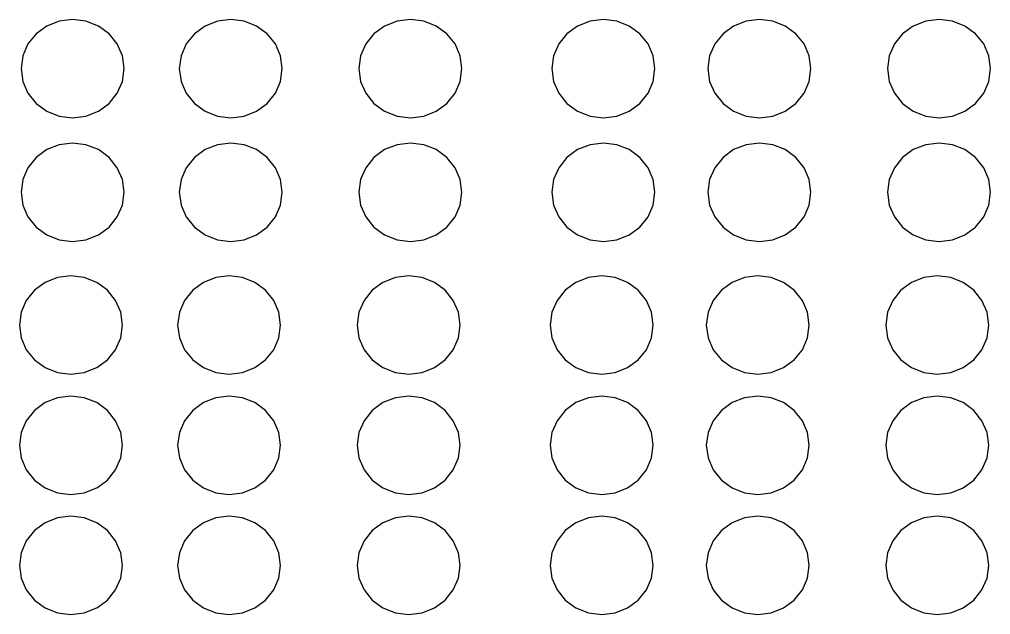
# Model space of a CAD drawing. Header units: inches. Extents: x 710 to 5347, y 114 to 2471.
# Drawn here: x 1174.6 to 1315.9, y 445.5 to 532 of the extents above; entities that cross this region are included whole.
import ezdxf

# ---------------------------------------------------------------- set-up
doc = ezdxf.new("R2010")
doc.units = ezdxf.units.IN
doc.header["$MEASUREMENT"] = 0
doc.layers.add('Edges', color=7, linetype='Continuous')

# ---------------------------------------------------------------- blocks, each defined once
blk = doc.blocks.new('fire alarm fr')
at = {"layer": 'Edges'}
for p, q in [((-1936.92, 718.04), (-1938.73, 717.32)), ((-1934.98, 718.28), (-1936.92, 718.04)), ((-1933.04, 718.04), (-1934.98, 718.28)), ((-1931.23, 717.32), (-1933.04, 718.04)), ((-1913.91, 718.04), (-1915.72, 717.32)), ((-1911.97, 718.28), (-1913.91, 718.04)), ((-1910.03, 718.04), (-1911.97, 718.28)), ((-1908.22, 717.32), (-1910.03, 718.04)), ((-1887.79, 718.04), (-1889.6, 717.32)), ((-1885.85, 718.28), (-1887.79, 718.04)), ((-1883.91, 718.04), (-1885.85, 718.28)), ((-1882.11, 717.32), (-1883.91, 718.04)), ((-1859.72, 718.04), (-1861.53, 717.32)), ((-1857.78, 718.28), (-1859.72, 718.04)), ((-1855.84, 718.04), (-1857.78, 718.28)), ((-1854.03, 717.32), (-1855.84, 718.04)), ((-1837.03, 718.04), (-1838.84, 717.32)), ((-1835.09, 718.28), (-1837.03, 718.04)), ((-1833.15, 718.04), (-1835.09, 718.28)), ((-1831.34, 717.32), (-1833.15, 718.04)), ((-1810.91, 718.04), (-1812.72, 717.32)), ((-1808.97, 718.28), (-1810.91, 718.04)), ((-1807.03, 718.04), (-1808.97, 718.28)), ((-1805.23, 717.32), (-1807.03, 718.04)), ((-1940.28, 716.19), (-1941.47, 714.71)), ((-1938.73, 717.32), (-1940.28, 716.19)), ((-1929.68, 716.19), (-1931.23, 717.32)), ((-1928.49, 714.71), (-1929.68, 716.19)), ((-1917.27, 716.19), (-1918.46, 714.71)), ((-1915.72, 717.32), (-1917.27, 716.19)), ((-1906.67, 716.19), (-1908.22, 717.32)), ((-1905.48, 714.71), (-1906.67, 716.19)), ((-1891.15, 716.19), (-1892.34, 714.71)), ((-1889.6, 717.32), (-1891.15, 716.19)), ((-1880.56, 716.19), (-1882.11, 717.32)), ((-1879.36, 714.71), (-1880.56, 716.19)), ((-1863.08, 716.19), (-1864.27, 714.71)), ((-1861.53, 717.32), (-1863.08, 716.19)), ((-1852.48, 716.19), (-1854.03, 717.32)), ((-1851.29, 714.71), (-1852.48, 716.19)), ((-1840.39, 716.19), (-1841.58, 714.71)), ((-1838.84, 717.32), (-1840.39, 716.19)), ((-1829.79, 716.19), (-1831.34, 717.32)), ((-1828.6, 714.71), (-1829.79, 716.19)), ((-1814.27, 716.19), (-1815.46, 714.71)), ((-1812.72, 717.32), (-1814.27, 716.19)), ((-1803.68, 716.19), (-1805.23, 717.32)), ((-1802.48, 714.71), (-1803.68, 716.19)), ((-1941.47, 714.71), (-1942.22, 712.98)), ((-1927.74, 712.98), (-1928.49, 714.71)), ((-1918.46, 714.71), (-1919.21, 712.98)), ((-1904.73, 712.98), (-1905.48, 714.71)), ((-1892.34, 714.71), (-1893.09, 712.98)), ((-1878.62, 712.98), (-1879.36, 714.71)), ((-1864.27, 714.71), (-1865.02, 712.98)), ((-1850.54, 712.98), (-1851.29, 714.71)), ((-1841.58, 714.71), (-1842.33, 712.98)), ((-1827.85, 712.98), (-1828.6, 714.71)), ((-1815.46, 714.71), (-1816.21, 712.98)), ((-1801.74, 712.98), (-1802.48, 714.71)), ((-1942.22, 712.98), (-1942.47, 711.13)), ((-1927.49, 711.13), (-1927.74, 712.98)), ((-1919.21, 712.98), (-1919.47, 711.13)), ((-1904.48, 711.13), (-1904.73, 712.98)), ((-1893.09, 712.98), (-1893.35, 711.13)), ((-1878.36, 711.13), (-1878.62, 712.98)), ((-1865.02, 712.98), (-1865.27, 711.13)), ((-1850.29, 711.13), (-1850.54, 712.98)), ((-1842.33, 712.98), (-1842.59, 711.13)), ((-1827.6, 711.13), (-1827.85, 712.98)), ((-1816.21, 712.98), (-1816.47, 711.13)), ((-1801.48, 711.13), (-1801.74, 712.98)), ((-1942.47, 711.13), (-1942.22, 709.28)), ((-1927.74, 709.28), (-1927.49, 711.13)), ((-1919.47, 711.13), (-1919.21, 709.28)), ((-1904.73, 709.28), (-1904.48, 711.13)), ((-1893.35, 711.13), (-1893.09, 709.28)), ((-1878.62, 709.28), (-1878.36, 711.13)), ((-1865.27, 711.13), (-1865.02, 709.28)), ((-1850.54, 709.28), (-1850.29, 711.13)), ((-1842.59, 711.13), (-1842.33, 709.28)), ((-1827.85, 709.28), (-1827.6, 711.13)), ((-1816.47, 711.13), (-1816.21, 709.28)), ((-1801.74, 709.28), (-1801.48, 711.13)), ((-1942.22, 709.28), (-1941.47, 707.56)), ((-1928.49, 707.56), (-1927.74, 709.28)), ((-1919.21, 709.28), (-1918.46, 707.56)), ((-1905.48, 707.56), (-1904.73, 709.28)), ((-1893.09, 709.28), (-1892.34, 707.56)), ((-1879.36, 707.56), (-1878.62, 709.28)), ((-1865.02, 709.28), (-1864.27, 707.56)), ((-1851.29, 707.56), (-1850.54, 709.28)), ((-1842.33, 709.28), (-1841.58, 707.56)), ((-1828.6, 707.56), (-1827.85, 709.28)), ((-1816.21, 709.28), (-1815.46, 707.56)), ((-1802.48, 707.56), (-1801.74, 709.28)), ((-1941.47, 707.56), (-1940.28, 706.08)), ((-1929.68, 706.08), (-1928.49, 707.56)), ((-1918.46, 707.56), (-1917.27, 706.08)), ((-1906.67, 706.08), (-1905.48, 707.56)), ((-1892.34, 707.56), (-1891.15, 706.08)), ((-1880.56, 706.08), (-1879.36, 707.56)), ((-1864.27, 707.56), (-1863.08, 706.08)), ((-1852.48, 706.08), (-1851.29, 707.56)), ((-1841.58, 707.56), (-1840.39, 706.08)), ((-1829.79, 706.08), (-1828.6, 707.56)), ((-1815.46, 707.56), (-1814.27, 706.08)), ((-1803.68, 706.08), (-1802.48, 707.56)), ((-1940.28, 706.08), (-1938.73, 704.94)), ((-1938.73, 704.94), (-1936.92, 704.23)), ((-1933.04, 704.23), (-1931.23, 704.94)), ((-1931.23, 704.94), (-1929.68, 706.08)), ((-1917.27, 706.08), (-1915.72, 704.94)), ((-1915.72, 704.94), (-1913.91, 704.23)), ((-1910.03, 704.23), (-1908.22, 704.94)), ((-1908.22, 704.94), (-1906.67, 706.08)), ((-1891.15, 706.08), (-1889.6, 704.94)), ((-1889.6, 704.94), (-1887.79, 704.23)), ((-1883.91, 704.23), (-1882.11, 704.94)), ((-1882.11, 704.94), (-1880.56, 706.08)), ((-1863.08, 706.08), (-1861.53, 704.94)), ((-1861.53, 704.94), (-1859.72, 704.23)), ((-1855.84, 704.23), (-1854.03, 704.94)), ((-1854.03, 704.94), (-1852.48, 706.08)), ((-1840.39, 706.08), (-1838.84, 704.94)), ((-1838.84, 704.94), (-1837.03, 704.23)), ((-1833.15, 704.23), (-1831.34, 704.94)), ((-1831.34, 704.94), (-1829.79, 706.08)), ((-1814.27, 706.08), (-1812.72, 704.94)), ((-1812.72, 704.94), (-1810.91, 704.23)), ((-1807.03, 704.23), (-1805.23, 704.94)), ((-1805.23, 704.94), (-1803.68, 706.08)), ((-1936.92, 704.23), (-1934.98, 703.98)), ((-1934.98, 703.98), (-1933.04, 704.23)), ((-1913.91, 704.23), (-1911.97, 703.98)), ((-1911.97, 703.98), (-1910.03, 704.23)), ((-1887.79, 704.23), (-1885.85, 703.98)), ((-1885.85, 703.98), (-1883.91, 704.23)), ((-1859.72, 704.23), (-1857.78, 703.98)), ((-1857.78, 703.98), (-1855.84, 704.23)), ((-1837.03, 704.23), (-1835.09, 703.98)), ((-1835.09, 703.98), (-1833.15, 704.23)), ((-1810.91, 704.23), (-1808.97, 703.98)), ((-1808.97, 703.98), (-1807.03, 704.23)), ((-1938.73, 699.35), (-1940.28, 698.21)), ((-1936.92, 700.06), (-1938.73, 699.35)), ((-1934.98, 700.3), (-1936.92, 700.06)), ((-1933.04, 700.06), (-1934.98, 700.3)), ((-1931.23, 699.35), (-1933.04, 700.06)), ((-1929.68, 698.21), (-1931.23, 699.35)), ((-1915.72, 699.35), (-1917.27, 698.21)), ((-1913.91, 700.06), (-1915.72, 699.35)), ((-1911.97, 700.3), (-1913.91, 700.06)), ((-1910.03, 700.06), (-1911.97, 700.3)), ((-1908.22, 699.35), (-1910.03, 700.06)), ((-1906.67, 698.21), (-1908.22, 699.35)), ((-1889.6, 699.35), (-1891.15, 698.21)), ((-1887.79, 700.06), (-1889.6, 699.35)), ((-1885.85, 700.3), (-1887.79, 700.06)), ((-1883.91, 700.06), (-1885.85, 700.3)), ((-1882.11, 699.35), (-1883.91, 700.06)), ((-1880.56, 698.21), (-1882.11, 699.35)), ((-1861.53, 699.35), (-1863.08, 698.21)), ((-1859.72, 700.06), (-1861.53, 699.35)), ((-1857.78, 700.3), (-1859.72, 700.06)), ((-1855.84, 700.06), (-1857.78, 700.3)), ((-1854.03, 699.35), (-1855.84, 700.06)), ((-1852.48, 698.21), (-1854.03, 699.35)), ((-1838.84, 699.35), (-1840.39, 698.21)), ((-1837.03, 700.06), (-1838.84, 699.35)), ((-1835.09, 700.3), (-1837.03, 700.06)), ((-1833.15, 700.06), (-1835.09, 700.3)), ((-1831.34, 699.35), (-1833.15, 700.06)), ((-1829.79, 698.21), (-1831.34, 699.35)), ((-1812.72, 699.35), (-1814.27, 698.21)), ((-1810.91, 700.06), (-1812.72, 699.35)), ((-1808.97, 700.3), (-1810.91, 700.06)), ((-1807.03, 700.06), (-1808.97, 700.3)), ((-1805.23, 699.35), (-1807.03, 700.06)), ((-1803.68, 698.21), (-1805.23, 699.35)), ((-1940.28, 698.21), (-1941.47, 696.73)), ((-1928.49, 696.73), (-1929.68, 698.21)), ((-1917.27, 698.21), (-1918.46, 696.73)), ((-1905.48, 696.73), (-1906.67, 698.21)), ((-1891.15, 698.21), (-1892.34, 696.73)), ((-1879.36, 696.73), (-1880.56, 698.21)), ((-1863.08, 698.21), (-1864.27, 696.73)), ((-1851.29, 696.73), (-1852.48, 698.21)), ((-1840.39, 698.21), (-1841.58, 696.73)), ((-1828.6, 696.73), (-1829.79, 698.21)), ((-1814.27, 698.21), (-1815.46, 696.73)), ((-1802.48, 696.73), (-1803.68, 698.21)), ((-1941.47, 696.73), (-1942.22, 695)), ((-1927.74, 695), (-1928.49, 696.73)), ((-1918.46, 696.73), (-1919.21, 695)), ((-1904.73, 695), (-1905.48, 696.73)), ((-1892.34, 696.73), (-1893.09, 695)), ((-1878.62, 695), (-1879.36, 696.73)), ((-1864.27, 696.73), (-1865.02, 695)), ((-1850.54, 695), (-1851.29, 696.73)), ((-1841.58, 696.73), (-1842.33, 695)), ((-1827.85, 695), (-1828.6, 696.73)), ((-1815.46, 696.73), (-1816.21, 695)), ((-1801.74, 695), (-1802.48, 696.73)), ((-1942.22, 695), (-1942.47, 693.15)), ((-1927.49, 693.15), (-1927.74, 695)), ((-1919.21, 695), (-1919.47, 693.15)), ((-1904.48, 693.15), (-1904.73, 695)), ((-1893.09, 695), (-1893.35, 693.15)), ((-1878.36, 693.15), (-1878.62, 695)), ((-1865.02, 695), (-1865.27, 693.15)), ((-1850.29, 693.15), (-1850.54, 695)), ((-1842.33, 695), (-1842.59, 693.15)), ((-1827.6, 693.15), (-1827.85, 695)), ((-1816.21, 695), (-1816.47, 693.15)), ((-1801.48, 693.15), (-1801.74, 695)), ((-1942.47, 693.15), (-1942.22, 691.3)), ((-1927.74, 691.3), (-1927.49, 693.15)), ((-1919.47, 693.15), (-1919.21, 691.3)), ((-1904.73, 691.3), (-1904.48, 693.15)), ((-1893.35, 693.15), (-1893.09, 691.3)), ((-1878.62, 691.3), (-1878.36, 693.15)), ((-1865.27, 693.15), (-1865.02, 691.3)), ((-1850.54, 691.3), (-1850.29, 693.15)), ((-1842.59, 693.15), (-1842.33, 691.3)), ((-1827.85, 691.3), (-1827.6, 693.15)), ((-1816.47, 693.15), (-1816.21, 691.3)), ((-1801.74, 691.3), (-1801.48, 693.15)), ((-1942.22, 691.3), (-1941.47, 689.58)), ((-1928.49, 689.58), (-1927.74, 691.3)), ((-1919.21, 691.3), (-1918.46, 689.58)), ((-1905.48, 689.58), (-1904.73, 691.3)), ((-1893.09, 691.3), (-1892.34, 689.58)), ((-1879.36, 689.58), (-1878.62, 691.3)), ((-1865.02, 691.3), (-1864.27, 689.58)), ((-1851.29, 689.58), (-1850.54, 691.3)), ((-1842.33, 691.3), (-1841.58, 689.58)), ((-1828.6, 689.58), (-1827.85, 691.3)), ((-1816.21, 691.3), (-1815.46, 689.58)), ((-1802.48, 689.58), (-1801.74, 691.3)), ((-1941.47, 689.58), (-1940.28, 688.1)), ((-1929.68, 688.1), (-1928.49, 689.58)), ((-1918.46, 689.58), (-1917.27, 688.1)), ((-1906.67, 688.1), (-1905.48, 689.58)), ((-1892.34, 689.58), (-1891.15, 688.1)), ((-1880.56, 688.1), (-1879.36, 689.58)), ((-1864.27, 689.58), (-1863.08, 688.1)), ((-1852.48, 688.1), (-1851.29, 689.58)), ((-1841.58, 689.58), (-1840.39, 688.1)), ((-1829.79, 688.1), (-1828.6, 689.58)), ((-1815.46, 689.58), (-1814.27, 688.1)), ((-1803.68, 688.1), (-1802.48, 689.58)), ((-1940.28, 688.1), (-1938.73, 686.96)), ((-1931.23, 686.96), (-1929.68, 688.1)), ((-1917.27, 688.1), (-1915.72, 686.96)), ((-1908.22, 686.96), (-1906.67, 688.1)), ((-1891.15, 688.1), (-1889.6, 686.96)), ((-1882.11, 686.96), (-1880.56, 688.1)), ((-1863.08, 688.1), (-1861.53, 686.96)), ((-1854.03, 686.96), (-1852.48, 688.1)), ((-1840.39, 688.1), (-1838.84, 686.96)), ((-1831.34, 686.96), (-1829.79, 688.1)), ((-1814.27, 688.1), (-1812.72, 686.96)), ((-1805.23, 686.96), (-1803.68, 688.1)), ((-1938.73, 686.96), (-1936.92, 686.25)), ((-1933.04, 686.25), (-1931.23, 686.96)), ((-1915.72, 686.96), (-1913.91, 686.25)), ((-1910.03, 686.25), (-1908.22, 686.96)), ((-1889.6, 686.96), (-1887.79, 686.25)), ((-1883.91, 686.25), (-1882.11, 686.96)), ((-1861.53, 686.96), (-1859.72, 686.25)), ((-1855.84, 686.25), (-1854.03, 686.96)), ((-1838.84, 686.96), (-1837.03, 686.25)), ((-1833.15, 686.25), (-1831.34, 686.96)), ((-1812.72, 686.96), (-1810.91, 686.25)), ((-1807.03, 686.25), (-1805.23, 686.96)), ((-1936.92, 686.25), (-1934.98, 686)), ((-1934.98, 686), (-1933.04, 686.25)), ((-1913.91, 686.25), (-1911.97, 686)), ((-1911.97, 686), (-1910.03, 686.25)), ((-1887.79, 686.25), (-1885.85, 686)), ((-1885.85, 686), (-1883.91, 686.25)), ((-1859.72, 686.25), (-1857.78, 686)), ((-1857.78, 686), (-1855.84, 686.25)), ((-1837.03, 686.25), (-1835.09, 686)), ((-1835.09, 686), (-1833.15, 686.25)), ((-1810.91, 686.25), (-1808.97, 686)), ((-1808.97, 686), (-1807.03, 686.25)), ((-1937.16, 680.75), (-1938.97, 680.04)), ((-1935.22, 681), (-1937.16, 680.75)), ((-1933.28, 680.75), (-1935.22, 681)), ((-1931.47, 680.04), (-1933.28, 680.75)), ((-1914.15, 680.75), (-1915.96, 680.04)), ((-1912.21, 681), (-1914.15, 680.75)), ((-1910.27, 680.75), (-1912.21, 681)), ((-1908.47, 680.04), (-1910.27, 680.75)), ((-1888.04, 680.75), (-1889.84, 680.04)), ((-1886.1, 681), (-1888.04, 680.75)), ((-1884.16, 680.75), (-1886.1, 681)), ((-1882.35, 680.04), (-1884.16, 680.75)), ((-1859.96, 680.75), (-1861.77, 680.04)), ((-1858.02, 681), (-1859.96, 680.75)), ((-1856.08, 680.75), (-1858.02, 681)), ((-1854.27, 680.04), (-1856.08, 680.75)), ((-1837.27, 680.75), (-1839.08, 680.04)), ((-1835.33, 681), (-1837.27, 680.75)), ((-1833.39, 680.75), (-1835.33, 681)), ((-1831.59, 680.04), (-1833.39, 680.75)), ((-1811.16, 680.75), (-1812.96, 680.04)), ((-1809.22, 681), (-1811.16, 680.75)), ((-1807.28, 680.75), (-1809.22, 681)), ((-1805.47, 680.04), (-1807.28, 680.75)), ((-1938.97, 680.04), (-1940.52, 678.9)), ((-1929.92, 678.9), (-1931.47, 680.04)), ((-1915.96, 680.04), (-1917.51, 678.9)), ((-1906.91, 678.9), (-1908.47, 680.04)), ((-1889.84, 680.04), (-1891.39, 678.9)), ((-1880.8, 678.9), (-1882.35, 680.04)), ((-1861.77, 680.04), (-1863.32, 678.9)), ((-1852.72, 678.9), (-1854.27, 680.04)), ((-1839.08, 680.04), (-1840.63, 678.9)), ((-1830.03, 678.9), (-1831.59, 680.04)), ((-1812.96, 680.04), (-1814.51, 678.9)), ((-1803.92, 678.9), (-1805.47, 680.04)), ((-1940.52, 678.9), (-1941.71, 677.42)), ((-1928.73, 677.42), (-1929.92, 678.9)), ((-1917.51, 678.9), (-1918.7, 677.42)), ((-1905.72, 677.42), (-1906.91, 678.9)), ((-1891.39, 678.9), (-1892.59, 677.42)), ((-1879.61, 677.42), (-1880.8, 678.9)), ((-1863.32, 678.9), (-1864.51, 677.42)), ((-1851.53, 677.42), (-1852.72, 678.9)), ((-1840.63, 678.9), (-1841.82, 677.42)), ((-1828.84, 677.42), (-1830.03, 678.9)), ((-1814.51, 678.9), (-1815.71, 677.42)), ((-1802.73, 677.42), (-1803.92, 678.9)), ((-1941.71, 677.42), (-1942.46, 675.7)), ((-1927.98, 675.7), (-1928.73, 677.42)), ((-1918.7, 677.42), (-1919.45, 675.7)), ((-1904.97, 675.7), (-1905.72, 677.42)), ((-1892.59, 677.42), (-1893.33, 675.7)), ((-1878.86, 675.7), (-1879.61, 677.42)), ((-1864.51, 677.42), (-1865.26, 675.7)), ((-1850.78, 675.7), (-1851.53, 677.42)), ((-1841.82, 677.42), (-1842.57, 675.7)), ((-1828.09, 675.7), (-1828.84, 677.42)), ((-1815.71, 677.42), (-1816.45, 675.7)), ((-1801.98, 675.7), (-1802.73, 677.42)), ((-1942.46, 675.7), (-1942.72, 673.85)), ((-1927.73, 673.85), (-1927.98, 675.7)), ((-1919.45, 675.7), (-1919.71, 673.85)), ((-1904.72, 673.85), (-1904.97, 675.7)), ((-1893.33, 675.7), (-1893.59, 673.85)), ((-1878.6, 673.85), (-1878.86, 675.7)), ((-1865.26, 675.7), (-1865.52, 673.85)), ((-1850.53, 673.85), (-1850.78, 675.7)), ((-1842.57, 675.7), (-1842.83, 673.85)), ((-1827.84, 673.85), (-1828.09, 675.7)), ((-1816.45, 675.7), (-1816.71, 673.85)), ((-1801.72, 673.85), (-1801.98, 675.7)), ((-1942.72, 673.85), (-1942.46, 672)), ((-1927.98, 672), (-1927.73, 673.85)), ((-1919.71, 673.85), (-1919.45, 672)), ((-1904.97, 672), (-1904.72, 673.85)), ((-1893.59, 673.85), (-1893.33, 672)), ((-1878.86, 672), (-1878.6, 673.85)), ((-1865.52, 673.85), (-1865.26, 672)), ((-1850.78, 672), (-1850.53, 673.85)), ((-1842.83, 673.85), (-1842.57, 672)), ((-1828.09, 672), (-1827.84, 673.85)), ((-1816.71, 673.85), (-1816.45, 672)), ((-1801.98, 672), (-1801.72, 673.85)), ((-1942.46, 672), (-1941.71, 670.27)), ((-1928.73, 670.27), (-1927.98, 672)), ((-1919.45, 672), (-1918.7, 670.27)), ((-1905.72, 670.27), (-1904.97, 672)), ((-1893.33, 672), (-1892.59, 670.27)), ((-1879.61, 670.27), (-1878.86, 672)), ((-1865.26, 672), (-1864.51, 670.27)), ((-1851.53, 670.27), (-1850.78, 672)), ((-1842.57, 672), (-1841.82, 670.27)), ((-1828.84, 670.27), (-1828.09, 672)), ((-1816.45, 672), (-1815.71, 670.27)), ((-1802.73, 670.27), (-1801.98, 672)), ((-1941.71, 670.27), (-1940.52, 668.79)), ((-1929.92, 668.79), (-1928.73, 670.27)), ((-1918.7, 670.27), (-1917.51, 668.79)), ((-1906.91, 668.79), (-1905.72, 670.27)), ((-1892.59, 670.27), (-1891.39, 668.79)), ((-1880.8, 668.79), (-1879.61, 670.27)), ((-1864.51, 670.27), (-1863.32, 668.79)), ((-1852.72, 668.79), (-1851.53, 670.27)), ((-1841.82, 670.27), (-1840.63, 668.79)), ((-1830.03, 668.79), (-1828.84, 670.27)), ((-1815.71, 670.27), (-1814.51, 668.79)), ((-1803.92, 668.79), (-1802.73, 670.27)), ((-1940.52, 668.79), (-1938.97, 667.66)), ((-1931.47, 667.66), (-1929.92, 668.79)), ((-1917.51, 668.79), (-1915.96, 667.66)), ((-1908.47, 667.66), (-1906.91, 668.79)), ((-1891.39, 668.79), (-1889.84, 667.66)), ((-1882.35, 667.66), (-1880.8, 668.79)), ((-1863.32, 668.79), (-1861.77, 667.66)), ((-1854.27, 667.66), (-1852.72, 668.79)), ((-1840.63, 668.79), (-1839.08, 667.66)), ((-1831.59, 667.66), (-1830.03, 668.79)), ((-1814.51, 668.79), (-1812.96, 667.66)), ((-1805.47, 667.66), (-1803.92, 668.79)), ((-1938.97, 667.66), (-1937.16, 666.94)), ((-1937.16, 666.94), (-1935.22, 666.7)), ((-1935.22, 666.7), (-1933.28, 666.94)), ((-1933.28, 666.94), (-1931.47, 667.66)), ((-1915.96, 667.66), (-1914.15, 666.94)), ((-1914.15, 666.94), (-1912.21, 666.7)), ((-1912.21, 666.7), (-1910.27, 666.94)), ((-1910.27, 666.94), (-1908.47, 667.66)), ((-1889.84, 667.66), (-1888.04, 666.94)), ((-1888.04, 666.94), (-1886.1, 666.7)), ((-1886.1, 666.7), (-1884.16, 666.94)), ((-1884.16, 666.94), (-1882.35, 667.66)), ((-1861.77, 667.66), (-1859.96, 666.94)), ((-1859.96, 666.94), (-1858.02, 666.7)), ((-1858.02, 666.7), (-1856.08, 666.94)), ((-1856.08, 666.94), (-1854.27, 667.66)), ((-1839.08, 667.66), (-1837.27, 666.94)), ((-1837.27, 666.94), (-1835.33, 666.7)), ((-1835.33, 666.7), (-1833.39, 666.94)), ((-1833.39, 666.94), (-1831.59, 667.66)), ((-1812.96, 667.66), (-1811.16, 666.94)), ((-1811.16, 666.94), (-1809.22, 666.7)), ((-1809.22, 666.7), (-1807.28, 666.94)), ((-1807.28, 666.94), (-1805.47, 667.66)), ((-1938.97, 662.57), (-1940.52, 661.44)), ((-1937.16, 663.29), (-1938.97, 662.57)), ((-1935.22, 663.53), (-1937.16, 663.29)), ((-1933.28, 663.29), (-1935.22, 663.53)), ((-1931.47, 662.57), (-1933.28, 663.29)), ((-1929.92, 661.44), (-1931.47, 662.57)), ((-1915.96, 662.57), (-1917.51, 661.44)), ((-1914.15, 663.29), (-1915.96, 662.57)), ((-1912.21, 663.53), (-1914.15, 663.29)), ((-1910.27, 663.29), (-1912.21, 663.53)), ((-1908.47, 662.57), (-1910.27, 663.29)), ((-1906.91, 661.44), (-1908.47, 662.57)), ((-1889.84, 662.57), (-1891.39, 661.44)), ((-1888.04, 663.29), (-1889.84, 662.57)), ((-1886.1, 663.53), (-1888.04, 663.29)), ((-1884.16, 663.29), (-1886.1, 663.53)), ((-1882.35, 662.57), (-1884.16, 663.29)), ((-1880.8, 661.44), (-1882.35, 662.57)), ((-1861.77, 662.57), (-1863.32, 661.44)), ((-1859.96, 663.29), (-1861.77, 662.57)), ((-1858.02, 663.53), (-1859.96, 663.29)), ((-1856.08, 663.29), (-1858.02, 663.53)), ((-1854.27, 662.57), (-1856.08, 663.29)), ((-1852.72, 661.44), (-1854.27, 662.57)), ((-1839.08, 662.57), (-1840.63, 661.44)), ((-1837.27, 663.29), (-1839.08, 662.57)), ((-1835.33, 663.53), (-1837.27, 663.29)), ((-1833.39, 663.29), (-1835.33, 663.53)), ((-1831.59, 662.57), (-1833.39, 663.29)), ((-1830.03, 661.44), (-1831.59, 662.57)), ((-1812.96, 662.57), (-1814.51, 661.44)), ((-1811.16, 663.29), (-1812.96, 662.57)), ((-1809.22, 663.53), (-1811.16, 663.29)), ((-1807.28, 663.29), (-1809.22, 663.53)), ((-1805.47, 662.57), (-1807.28, 663.29)), ((-1803.92, 661.44), (-1805.47, 662.57)), ((-1940.52, 661.44), (-1941.71, 659.95)), ((-1928.73, 659.95), (-1929.92, 661.44)), ((-1917.51, 661.44), (-1918.7, 659.95)), ((-1905.72, 659.95), (-1906.91, 661.44)), ((-1891.39, 661.44), (-1892.59, 659.95)), ((-1879.61, 659.95), (-1880.8, 661.44)), ((-1863.32, 661.44), (-1864.51, 659.95)), ((-1851.53, 659.95), (-1852.72, 661.44)), ((-1840.63, 661.44), (-1841.82, 659.95)), ((-1828.84, 659.95), (-1830.03, 661.44)), ((-1814.51, 661.44), (-1815.71, 659.95)), ((-1802.73, 659.95), (-1803.92, 661.44)), ((-1941.71, 659.95), (-1942.46, 658.23)), ((-1927.98, 658.23), (-1928.73, 659.95)), ((-1918.7, 659.95), (-1919.45, 658.23)), ((-1904.97, 658.23), (-1905.72, 659.95)), ((-1892.59, 659.95), (-1893.33, 658.23)), ((-1878.86, 658.23), (-1879.61, 659.95)), ((-1864.51, 659.95), (-1865.26, 658.23)), ((-1850.78, 658.23), (-1851.53, 659.95)), ((-1841.82, 659.95), (-1842.57, 658.23)), ((-1828.09, 658.23), (-1828.84, 659.95)), ((-1815.71, 659.95), (-1816.45, 658.23)), ((-1801.98, 658.23), (-1802.73, 659.95)), ((-1942.46, 658.23), (-1942.72, 656.38)), ((-1927.73, 656.38), (-1927.98, 658.23)), ((-1919.45, 658.23), (-1919.71, 656.38)), ((-1904.72, 656.38), (-1904.97, 658.23)), ((-1893.33, 658.23), (-1893.59, 656.38)), ((-1878.6, 656.38), (-1878.86, 658.23)), ((-1865.26, 658.23), (-1865.52, 656.38)), ((-1850.53, 656.38), (-1850.78, 658.23)), ((-1842.57, 658.23), (-1842.83, 656.38)), ((-1827.84, 656.38), (-1828.09, 658.23)), ((-1816.45, 658.23), (-1816.71, 656.38)), ((-1801.72, 656.38), (-1801.98, 658.23)), ((-1942.72, 656.38), (-1942.46, 654.53)), ((-1927.98, 654.53), (-1927.73, 656.38)), ((-1919.71, 656.38), (-1919.45, 654.53)), ((-1904.97, 654.53), (-1904.72, 656.38)), ((-1893.59, 656.38), (-1893.33, 654.53)), ((-1878.86, 654.53), (-1878.6, 656.38)), ((-1865.52, 656.38), (-1865.26, 654.53)), ((-1850.78, 654.53), (-1850.53, 656.38)), ((-1842.83, 656.38), (-1842.57, 654.53)), ((-1828.09, 654.53), (-1827.84, 656.38)), ((-1816.71, 656.38), (-1816.45, 654.53)), ((-1801.98, 654.53), (-1801.72, 656.38)), ((-1942.46, 654.53), (-1941.71, 652.8)), ((-1928.73, 652.8), (-1927.98, 654.53)), ((-1919.45, 654.53), (-1918.7, 652.8)), ((-1905.72, 652.8), (-1904.97, 654.53)), ((-1893.33, 654.53), (-1892.59, 652.8)), ((-1879.61, 652.8), (-1878.86, 654.53)), ((-1865.26, 654.53), (-1864.51, 652.8)), ((-1851.53, 652.8), (-1850.78, 654.53)), ((-1842.57, 654.53), (-1841.82, 652.8)), ((-1828.84, 652.8), (-1828.09, 654.53)), ((-1816.45, 654.53), (-1815.71, 652.8)), ((-1802.73, 652.8), (-1801.98, 654.53)), ((-1941.71, 652.8), (-1940.52, 651.32)), ((-1929.92, 651.32), (-1928.73, 652.8)), ((-1918.7, 652.8), (-1917.51, 651.32)), ((-1906.91, 651.32), (-1905.72, 652.8)), ((-1892.59, 652.8), (-1891.39, 651.32)), ((-1880.8, 651.32), (-1879.61, 652.8)), ((-1864.51, 652.8), (-1863.32, 651.32)), ((-1852.72, 651.32), (-1851.53, 652.8)), ((-1841.82, 652.8), (-1840.63, 651.32)), ((-1830.03, 651.32), (-1828.84, 652.8)), ((-1815.71, 652.8), (-1814.51, 651.32)), ((-1803.92, 651.32), (-1802.73, 652.8)), ((-1940.52, 651.32), (-1938.97, 650.19)), ((-1931.47, 650.19), (-1929.92, 651.32)), ((-1917.51, 651.32), (-1915.96, 650.19)), ((-1908.47, 650.19), (-1906.91, 651.32)), ((-1891.39, 651.32), (-1889.84, 650.19)), ((-1882.35, 650.19), (-1880.8, 651.32)), ((-1863.32, 651.32), (-1861.77, 650.19)), ((-1854.27, 650.19), (-1852.72, 651.32)), ((-1840.63, 651.32), (-1839.08, 650.19)), ((-1831.59, 650.19), (-1830.03, 651.32)), ((-1814.51, 651.32), (-1812.96, 650.19)), ((-1805.47, 650.19), (-1803.92, 651.32)), ((-1938.97, 650.19), (-1937.16, 649.47)), ((-1933.28, 649.47), (-1931.47, 650.19)), ((-1915.96, 650.19), (-1914.15, 649.47)), ((-1910.27, 649.47), (-1908.47, 650.19)), ((-1889.84, 650.19), (-1888.04, 649.47)), ((-1884.16, 649.47), (-1882.35, 650.19)), ((-1861.77, 650.19), (-1859.96, 649.47)), ((-1856.08, 649.47), (-1854.27, 650.19)), ((-1839.08, 650.19), (-1837.27, 649.47)), ((-1833.39, 649.47), (-1831.59, 650.19)), ((-1812.96, 650.19), (-1811.16, 649.47)), ((-1807.28, 649.47), (-1805.47, 650.19)), ((-1937.16, 649.47), (-1935.22, 649.23)), ((-1935.22, 649.23), (-1933.28, 649.47)), ((-1914.15, 649.47), (-1912.21, 649.23)), ((-1912.21, 649.23), (-1910.27, 649.47)), ((-1888.04, 649.47), (-1886.1, 649.23)), ((-1886.1, 649.23), (-1884.16, 649.47)), ((-1859.96, 649.47), (-1858.02, 649.23)), ((-1858.02, 649.23), (-1856.08, 649.47)), ((-1837.27, 649.47), (-1835.33, 649.23)), ((-1835.33, 649.23), (-1833.39, 649.47)), ((-1811.16, 649.47), (-1809.22, 649.23)), ((-1809.22, 649.23), (-1807.28, 649.47)), ((-1937.16, 645.82), (-1938.97, 645.1)), ((-1935.22, 646.06), (-1937.16, 645.82)), ((-1933.28, 645.82), (-1935.22, 646.06)), ((-1931.47, 645.1), (-1933.28, 645.82)), ((-1914.15, 645.82), (-1915.96, 645.1)), ((-1912.21, 646.06), (-1914.15, 645.82)), ((-1910.27, 645.82), (-1912.21, 646.06)), ((-1908.47, 645.1), (-1910.27, 645.82)), ((-1888.04, 645.82), (-1889.84, 645.1)), ((-1886.1, 646.06), (-1888.04, 645.82)), ((-1884.16, 645.82), (-1886.1, 646.06)), ((-1882.35, 645.1), (-1884.16, 645.82)), ((-1859.96, 645.82), (-1861.77, 645.1)), ((-1858.02, 646.06), (-1859.96, 645.82)), ((-1856.08, 645.82), (-1858.02, 646.06)), ((-1854.27, 645.1), (-1856.08, 645.82)), ((-1837.27, 645.82), (-1839.08, 645.1)), ((-1835.33, 646.06), (-1837.27, 645.82)), ((-1833.39, 645.82), (-1835.33, 646.06)), ((-1831.59, 645.1), (-1833.39, 645.82)), ((-1811.16, 645.82), (-1812.96, 645.1)), ((-1809.22, 646.06), (-1811.16, 645.82)), ((-1807.28, 645.82), (-1809.22, 646.06)), ((-1805.47, 645.1), (-1807.28, 645.82)), ((-1938.97, 645.1), (-1940.52, 643.97)), ((-1929.92, 643.97), (-1931.47, 645.1)), ((-1915.96, 645.1), (-1917.51, 643.97)), ((-1906.91, 643.97), (-1908.47, 645.1)), ((-1889.84, 645.1), (-1891.39, 643.97)), ((-1880.8, 643.97), (-1882.35, 645.1)), ((-1861.77, 645.1), (-1863.32, 643.97)), ((-1852.72, 643.97), (-1854.27, 645.1)), ((-1839.08, 645.1), (-1840.63, 643.97)), ((-1830.03, 643.97), (-1831.59, 645.1)), ((-1812.96, 645.1), (-1814.51, 643.97)), ((-1803.92, 643.97), (-1805.47, 645.1)), ((-1940.52, 643.97), (-1941.71, 642.49)), ((-1928.73, 642.49), (-1929.92, 643.97)), ((-1917.51, 643.97), (-1918.7, 642.49)), ((-1905.72, 642.49), (-1906.91, 643.97)), ((-1891.39, 643.97), (-1892.59, 642.49)), ((-1879.61, 642.49), (-1880.8, 643.97)), ((-1863.32, 643.97), (-1864.51, 642.49)), ((-1851.53, 642.49), (-1852.72, 643.97)), ((-1840.63, 643.97), (-1841.82, 642.49)), ((-1828.84, 642.49), (-1830.03, 643.97)), ((-1814.51, 643.97), (-1815.71, 642.49)), ((-1802.73, 642.49), (-1803.92, 643.97)), ((-1941.71, 642.49), (-1942.46, 640.76)), ((-1927.98, 640.76), (-1928.73, 642.49)), ((-1918.7, 642.49), (-1919.45, 640.76)), ((-1904.97, 640.76), (-1905.72, 642.49)), ((-1892.59, 642.49), (-1893.33, 640.76)), ((-1878.86, 640.76), (-1879.61, 642.49)), ((-1864.51, 642.49), (-1865.26, 640.76)), ((-1850.78, 640.76), (-1851.53, 642.49)), ((-1841.82, 642.49), (-1842.57, 640.76)), ((-1828.09, 640.76), (-1828.84, 642.49)), ((-1815.71, 642.49), (-1816.45, 640.76)), ((-1801.98, 640.76), (-1802.73, 642.49)), ((-1942.46, 640.76), (-1942.72, 638.91)), ((-1927.73, 638.91), (-1927.98, 640.76)), ((-1919.45, 640.76), (-1919.71, 638.91)), ((-1904.72, 638.91), (-1904.97, 640.76)), ((-1893.33, 640.76), (-1893.59, 638.91)), ((-1878.6, 638.91), (-1878.86, 640.76)), ((-1865.26, 640.76), (-1865.52, 638.91)), ((-1850.53, 638.91), (-1850.78, 640.76)), ((-1842.57, 640.76), (-1842.83, 638.91)), ((-1827.84, 638.91), (-1828.09, 640.76)), ((-1816.45, 640.76), (-1816.71, 638.91)), ((-1801.72, 638.91), (-1801.98, 640.76)), ((-1942.72, 638.91), (-1942.46, 637.06)), ((-1927.98, 637.06), (-1927.73, 638.91)), ((-1919.71, 638.91), (-1919.45, 637.06)), ((-1904.97, 637.06), (-1904.72, 638.91)), ((-1893.59, 638.91), (-1893.33, 637.06)), ((-1878.86, 637.06), (-1878.6, 638.91)), ((-1865.52, 638.91), (-1865.26, 637.06)), ((-1850.78, 637.06), (-1850.53, 638.91)), ((-1842.83, 638.91), (-1842.57, 637.06)), ((-1828.09, 637.06), (-1827.84, 638.91)), ((-1816.71, 638.91), (-1816.45, 637.06)), ((-1801.98, 637.06), (-1801.72, 638.91)), ((-1942.46, 637.06), (-1941.71, 635.34)), ((-1928.73, 635.34), (-1927.98, 637.06)), ((-1919.45, 637.06), (-1918.7, 635.34)), ((-1905.72, 635.34), (-1904.97, 637.06)), ((-1893.33, 637.06), (-1892.59, 635.34)), ((-1879.61, 635.34), (-1878.86, 637.06)), ((-1865.26, 637.06), (-1864.51, 635.34)), ((-1851.53, 635.34), (-1850.78, 637.06)), ((-1842.57, 637.06), (-1841.82, 635.34)), ((-1828.84, 635.34), (-1828.09, 637.06)), ((-1816.45, 637.06), (-1815.71, 635.34)), ((-1802.73, 635.34), (-1801.98, 637.06)), ((-1941.71, 635.34), (-1940.52, 633.86)), ((-1929.92, 633.86), (-1928.73, 635.34)), ((-1918.7, 635.34), (-1917.51, 633.86)), ((-1906.91, 633.86), (-1905.72, 635.34)), ((-1892.59, 635.34), (-1891.39, 633.86)), ((-1880.8, 633.86), (-1879.61, 635.34)), ((-1864.51, 635.34), (-1863.32, 633.86)), ((-1852.72, 633.86), (-1851.53, 635.34)), ((-1841.82, 635.34), (-1840.63, 633.86)), ((-1830.03, 633.86), (-1828.84, 635.34)), ((-1815.71, 635.34), (-1814.51, 633.86)), ((-1803.92, 633.86), (-1802.73, 635.34)), ((-1940.52, 633.86), (-1938.97, 632.72)), ((-1931.47, 632.72), (-1929.92, 633.86)), ((-1917.51, 633.86), (-1915.96, 632.72)), ((-1908.47, 632.72), (-1906.91, 633.86)), ((-1891.39, 633.86), (-1889.84, 632.72)), ((-1882.35, 632.72), (-1880.8, 633.86)), ((-1863.32, 633.86), (-1861.77, 632.72)), ((-1854.27, 632.72), (-1852.72, 633.86)), ((-1840.63, 633.86), (-1839.08, 632.72)), ((-1831.59, 632.72), (-1830.03, 633.86)), ((-1814.51, 633.86), (-1812.96, 632.72)), ((-1805.47, 632.72), (-1803.92, 633.86)), ((-1938.97, 632.72), (-1937.16, 632)), ((-1937.16, 632), (-1935.22, 631.76)), ((-1935.22, 631.76), (-1933.28, 632)), ((-1933.28, 632), (-1931.47, 632.72)), ((-1915.96, 632.72), (-1914.15, 632)), ((-1914.15, 632), (-1912.21, 631.76)), ((-1912.21, 631.76), (-1910.27, 632)), ((-1910.27, 632), (-1908.47, 632.72)), ((-1889.84, 632.72), (-1888.04, 632)), ((-1888.04, 632), (-1886.1, 631.76)), ((-1886.1, 631.76), (-1884.16, 632)), ((-1884.16, 632), (-1882.35, 632.72)), ((-1861.77, 632.72), (-1859.96, 632)), ((-1859.96, 632), (-1858.02, 631.76)), ((-1858.02, 631.76), (-1856.08, 632)), ((-1856.08, 632), (-1854.27, 632.72)), ((-1839.08, 632.72), (-1837.27, 632)), ((-1837.27, 632), (-1835.33, 631.76)), ((-1835.33, 631.76), (-1833.39, 632)), ((-1833.39, 632), (-1831.59, 632.72)), ((-1812.96, 632.72), (-1811.16, 632)), ((-1811.16, 632), (-1809.22, 631.76)), ((-1809.22, 631.76), (-1807.28, 632)), ((-1807.28, 632), (-1805.47, 632.72))]:
    blk.add_line(p, q, dxfattribs=at)

msp = doc.modelspace()

# ---------------------------------------------------------------- block references
msp.add_blockref('fire alarm fr', (3117.35, -186.28))

doc.saveas('drawing.dxf')
